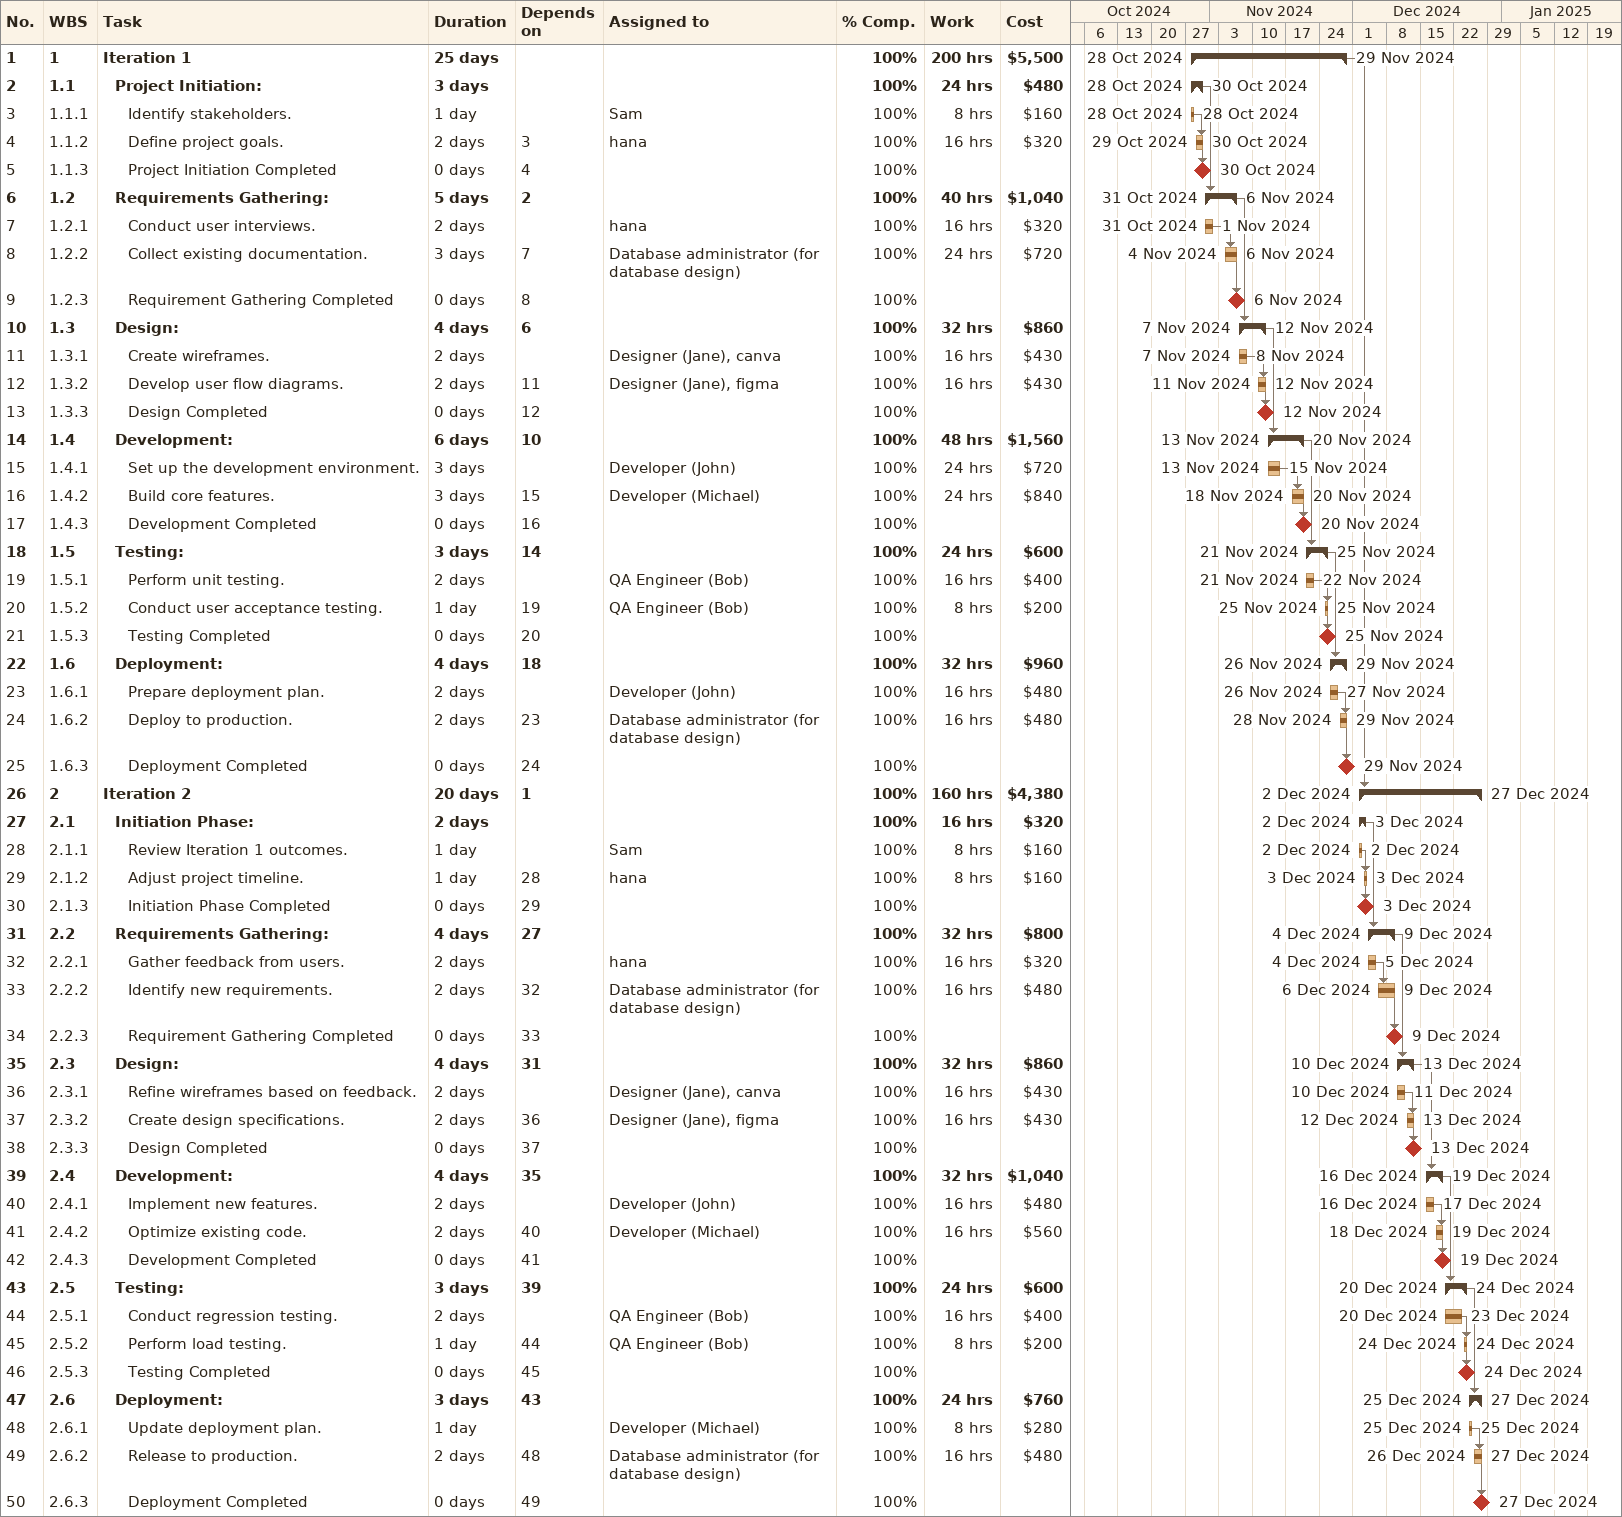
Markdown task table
| ID | WBS | Task | Duration | Start | Finish | Predecessors | Resources | % complete | Work (h) | Cost ($) |
|---|---|---|---|---|---|---|---|---|---|---|
| 1 | 1 | **Iteration 1** | 25d | 2024-10-28 | 2024-11-29 |  |  | 100 | 200 | 5500 |
| 2 | 1.1 | **Project Initiation:** | 3d | 2024-10-28 | 2024-10-30 |  |  | 100 | 24 | 480 |
| 3 | 1.1.1 | Identify stakeholders. | 1d | 2024-10-28 | 2024-10-28 |  | Sam | 100 | 8 | 160 |
| 4 | 1.1.2 | Define project goals. | 2d | 2024-10-29 | 2024-10-30 | 3 | hana | 100 | 16 | 320 |
| 5 | 1.1.3 | Project Initiation Completed | 0d | 2024-10-30 | 2024-10-30 | 4 |  | 100 |  |  |
| 6 | 1.2 | **Requirements Gathering:** | 5d | 2024-10-31 | 2024-11-06 | 2 |  | 100 | 40 | 1040 |
| 7 | 1.2.1 | Conduct user interviews. | 2d | 2024-10-31 | 2024-11-01 |  | hana | 100 | 16 | 320 |
| 8 | 1.2.2 | Collect existing documentation. | 3d | 2024-11-04 | 2024-11-06 | 7 | Database administrator (for database design) | 100 | 24 | 720 |
| 9 | 1.2.3 | Requirement Gathering Completed | 0d | 2024-11-06 | 2024-11-06 | 8 |  | 100 |  |  |
| 10 | 1.3 | **Design:** | 4d | 2024-11-07 | 2024-11-12 | 6 |  | 100 | 32 | 860 |
| 11 | 1.3.1 | Create wireframes. | 2d | 2024-11-07 | 2024-11-08 |  | Designer (Jane), canva | 100 | 16 | 430 |
| 12 | 1.3.2 | Develop user flow diagrams. | 2d | 2024-11-11 | 2024-11-12 | 11 | Designer (Jane), figma | 100 | 16 | 430 |
| 13 | 1.3.3 | Design Completed | 0d | 2024-11-12 | 2024-11-12 | 12 |  | 100 |  |  |
| 14 | 1.4 | **Development:** | 6d | 2024-11-13 | 2024-11-20 | 10 |  | 100 | 48 | 1560 |
| 15 | 1.4.1 | Set up the development environment. | 3d | 2024-11-13 | 2024-11-15 |  | Developer (John) | 100 | 24 | 720 |
| 16 | 1.4.2 | Build core features. | 3d | 2024-11-18 | 2024-11-20 | 15 | Developer (Michael) | 100 | 24 | 840 |
| 17 | 1.4.3 | Development Completed | 0d | 2024-11-20 | 2024-11-20 | 16 |  | 100 |  |  |
| 18 | 1.5 | **Testing:** | 3d | 2024-11-21 | 2024-11-25 | 14 |  | 100 | 24 | 600 |
| 19 | 1.5.1 | Perform unit testing. | 2d | 2024-11-21 | 2024-11-22 |  | QA Engineer (Bob) | 100 | 16 | 400 |
| 20 | 1.5.2 | Conduct user acceptance testing. | 1d | 2024-11-25 | 2024-11-25 | 19 | QA Engineer (Bob) | 100 | 8 | 200 |
| 21 | 1.5.3 | Testing Completed | 0d | 2024-11-25 | 2024-11-25 | 20 |  | 100 |  |  |
| 22 | 1.6 | **Deployment:** | 4d | 2024-11-26 | 2024-11-29 | 18 |  | 100 | 32 | 960 |
| 23 | 1.6.1 | Prepare deployment plan. | 2d | 2024-11-26 | 2024-11-27 |  | Developer (John) | 100 | 16 | 480 |
| 24 | 1.6.2 | Deploy to production. | 2d | 2024-11-28 | 2024-11-29 | 23 | Database administrator (for database design) | 100 | 16 | 480 |
| 25 | 1.6.3 | Deployment Completed | 0d | 2024-11-29 | 2024-11-29 | 24 |  | 100 |  |  |
| 26 | 2 | **Iteration 2** | 20d | 2024-12-02 | 2024-12-27 | 1 |  | 100 | 160 | 4380 |
| 27 | 2.1 | **Initiation Phase:** | 2d | 2024-12-02 | 2024-12-03 |  |  | 100 | 16 | 320 |
| 28 | 2.1.1 | Review Iteration 1 outcomes. | 1d | 2024-12-02 | 2024-12-02 |  | Sam | 100 | 8 | 160 |
| 29 | 2.1.2 | Adjust project timeline. | 1d | 2024-12-03 | 2024-12-03 | 28 | hana | 100 | 8 | 160 |
| 30 | 2.1.3 | Initiation Phase Completed | 0d | 2024-12-03 | 2024-12-03 | 29 |  | 100 |  |  |
| 31 | 2.2 | **Requirements Gathering:** | 4d | 2024-12-04 | 2024-12-09 | 27 |  | 100 | 32 | 800 |
| 32 | 2.2.1 | Gather feedback from users. | 2d | 2024-12-04 | 2024-12-05 |  | hana | 100 | 16 | 320 |
| 33 | 2.2.2 | Identify new requirements. | 2d | 2024-12-06 | 2024-12-09 | 32 | Database administrator (for database design) | 100 | 16 | 480 |
| 34 | 2.2.3 | Requirement Gathering Completed | 0d | 2024-12-09 | 2024-12-09 | 33 |  | 100 |  |  |
| 35 | 2.3 | **Design:** | 4d | 2024-12-10 | 2024-12-13 | 31 |  | 100 | 32 | 860 |
| 36 | 2.3.1 | Refine wireframes based on feedback. | 2d | 2024-12-10 | 2024-12-11 |  | Designer (Jane), canva | 100 | 16 | 430 |
| 37 | 2.3.2 | Create design specifications. | 2d | 2024-12-12 | 2024-12-13 | 36 | Designer (Jane), figma | 100 | 16 | 430 |
| 38 | 2.3.3 | Design Completed | 0d | 2024-12-13 | 2024-12-13 | 37 |  | 100 |  |  |
| 39 | 2.4 | **Development:** | 4d | 2024-12-16 | 2024-12-19 | 35 |  | 100 | 32 | 1040 |
| 40 | 2.4.1 | Implement new features. | 2d | 2024-12-16 | 2024-12-17 |  | Developer (John) | 100 | 16 | 480 |
| 41 | 2.4.2 | Optimize existing code. | 2d | 2024-12-18 | 2024-12-19 | 40 | Developer (Michael) | 100 | 16 | 560 |
| 42 | 2.4.3 | Development Completed | 0d | 2024-12-19 | 2024-12-19 | 41 |  | 100 |  |  |
| 43 | 2.5 | **Testing:** | 3d | 2024-12-20 | 2024-12-24 | 39 |  | 100 | 24 | 600 |
| 44 | 2.5.1 | Conduct regression testing. | 2d | 2024-12-20 | 2024-12-23 |  | QA Engineer (Bob) | 100 | 16 | 400 |
| 45 | 2.5.2 | Perform load testing. | 1d | 2024-12-24 | 2024-12-24 | 44 | QA Engineer (Bob) | 100 | 8 | 200 |
| 46 | 2.5.3 | Testing Completed | 0d | 2024-12-24 | 2024-12-24 | 45 |  | 100 |  |  |
| 47 | 2.6 | **Deployment:** | 3d | 2024-12-25 | 2024-12-27 | 43 |  | 100 | 24 | 760 |
| 48 | 2.6.1 | Update deployment plan. | 1d | 2024-12-25 | 2024-12-25 |  | Developer (Michael) | 100 | 8 | 280 |
| 49 | 2.6.2 | Release to production. | 2d | 2024-12-26 | 2024-12-27 | 48 | Database administrator (for database design) | 100 | 16 | 480 |
| 50 | 2.6.3 | Deployment Completed | 0d | 2024-12-27 | 2024-12-27 | 49 |  | 100 |  |  |
